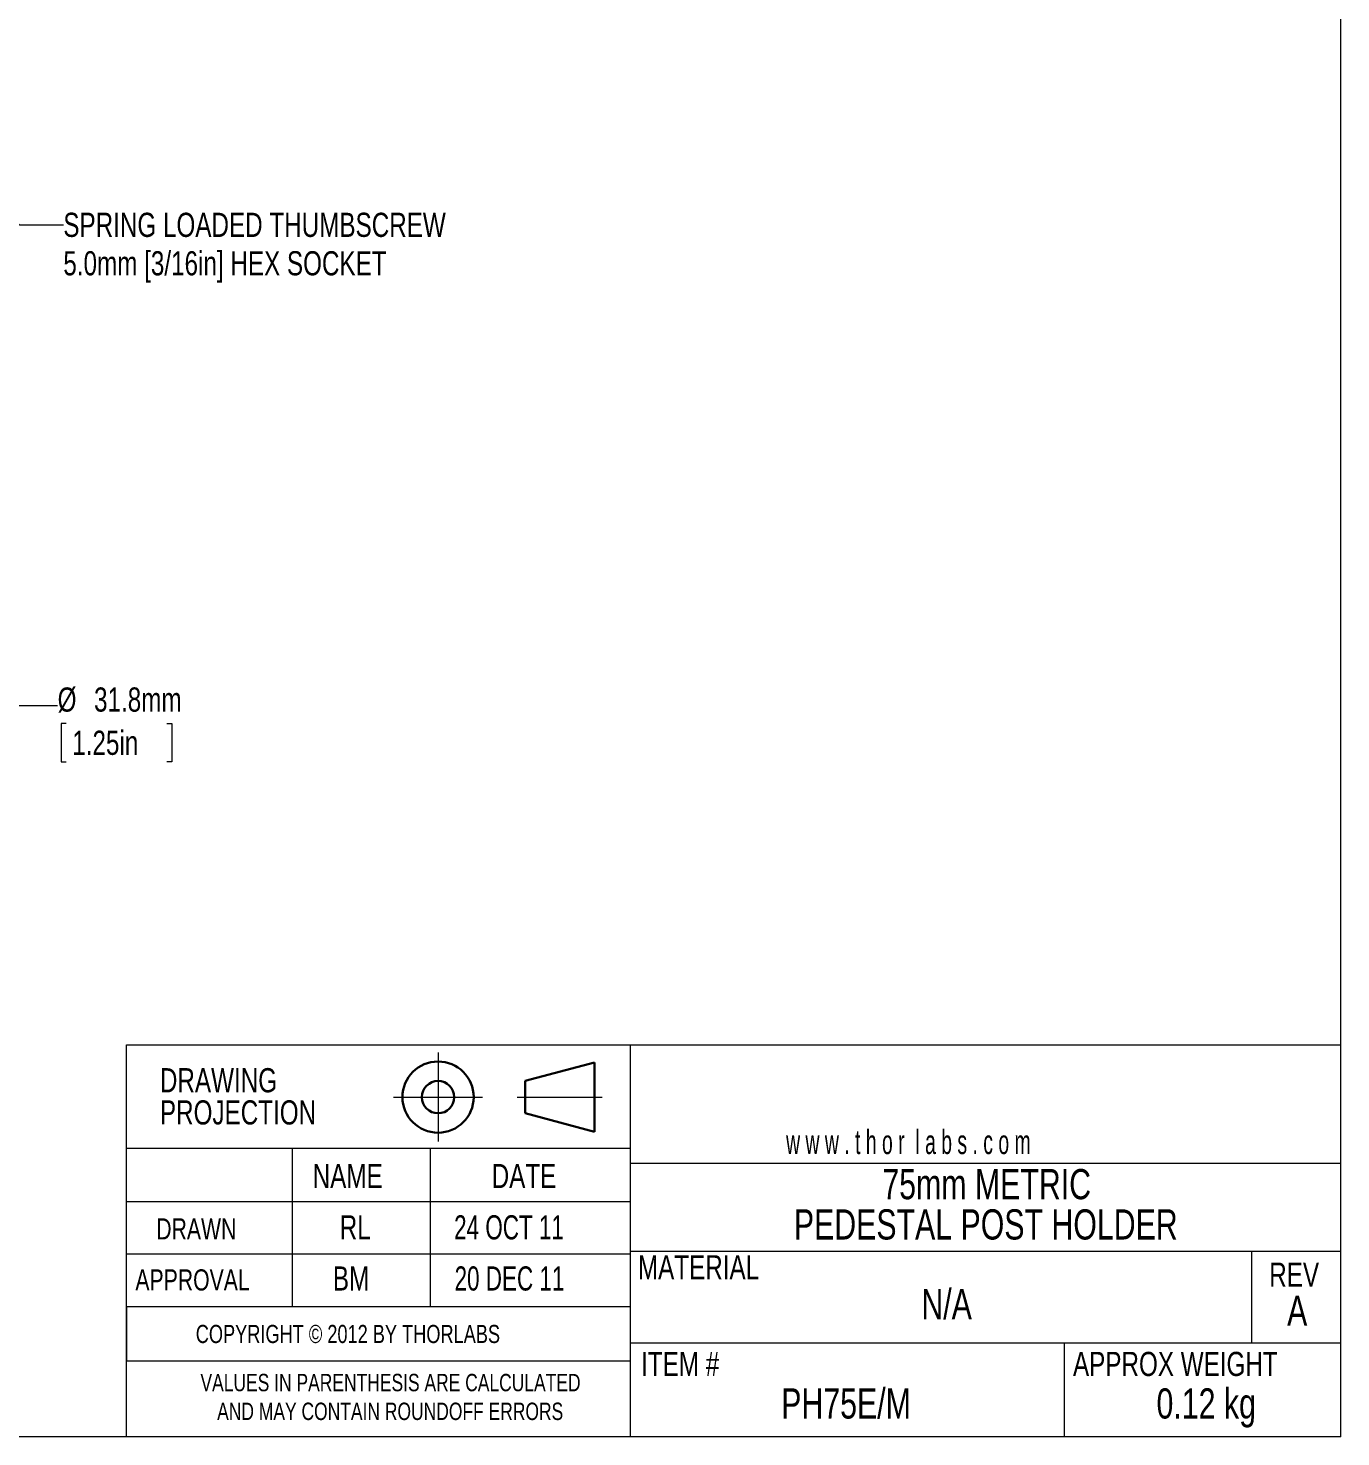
# Model space of a CAD drawing. Header units: millimetres. Extents: x 2 to 278, y 1 to 215.
# Drawn here: x 163 to 278, y 0.9 to 124.3 of the extents above; entities that cross this region are included whole.
import ezdxf

# ---------------------------------------------------------------- set-up
doc = ezdxf.new("R2010")
doc.units = ezdxf.units.MM
doc.header["$PDSIZE"] = -1
doc.linetypes.add('CENTERX2', pattern=[20.32, 12.7, -2.54, 2.54, -2.54])
doc.styles.add('SLDTEXTSTYLE0', font='TXT', dxfattribs={"width": 0.75})
doc.styles.add('SLDTEXTSTYLE1', font='TXT', dxfattribs={"width": 0.694444})
doc.styles.add('SLDTEXTSTYLE2', font='TXT', dxfattribs={"width": 0.6})
doc.dimstyles.new('SLDDIMSTYLE0', dxfattribs={"dimtxt": 2.116667, "dimasz": 3.175, "dimexe": 0, "dimexo": 0.0625, "dimgap": 0.529167, "dimtad": 0, "dimtih": 1, "dimtoh": 1, "dimdec": 1, "dimrnd": 1e-09, "dimzin": 12, "dimdsep": 46, "dimtxsty": 'SLDTEXTSTYLE0', "dimsah": 1, "dimcen": 0, "dimadec": 0, "dimazin": 3, "dimtfac": 1, "dimtdec": 1, "dimtofl": 0, "dimtmove": 0, "dimatfit": 3, "dimfxl": 1, "dimfrac": 2, "dimtolj": 1, "dimtzin": 12, "dimarcsym": 0})
doc.dimstyles.new('SLDDIMSTYLE6', dxfattribs={"dimtxt": 2.116667, "dimasz": 3.175, "dimexe": 0, "dimexo": 0.0625, "dimgap": 0.529167, "dimtad": 0, "dimtih": 1, "dimtoh": 1, "dimdec": 1, "dimrnd": 1e-09, "dimzin": 12, "dimdsep": 46, "dimtxsty": 'SLDTEXTSTYLE0', "dimsah": 1, "dimcen": 0, "dimadec": 0, "dimazin": 3, "dimtfac": 1, "dimtdec": 1, "dimtofl": 0, "dimtmove": 0, "dimatfit": 3, "dimfxl": 1, "dimfrac": 2, "dimtolj": 1, "dimtzin": 12, "dimarcsym": 0})

# ---------------------------------------------------------------- blocks, each defined once
blk = doc.blocks.new('Third Angle Projection Block')
at = {"color": 7, "linetype": 'CENTERX2', "lineweight": 0}
for p, q in [((101.48, 23.81), (101.48, 14.07)), ((96.6, 18.94), (106.35, 18.94)), ((110.14, 18.94), (119.45, 18.94))]:
    blk.add_line(p, q, dxfattribs=at)
at = {"color": 7, "linetype": 'Continuous', "lineweight": 30}
for p, q in [((118.62, 22.75), (111, 20.71)), ((118.62, 15.13), (118.62, 22.75)), ((111, 20.71), (111, 17.17)), ((111, 17.17), (118.62, 15.13))]:
    blk.add_line(p, q, dxfattribs=at)
for radius in [3.9, 1.77]:
    blk.add_circle((101.48, 18.94), radius, dxfattribs=at)
at = {"color": 7, "linetype": 'Continuous', "lineweight": 0}
blk.add_point((101.48, 18.94), dxfattribs=at)
blk = doc.blocks.new('SW_NOTE_0')
at = {"color": 0, "linetype": 'Continuous', "lineweight": 0, "char_height": 1.524, "attachment_point": 2, "style": 'SLDTEXTSTYLE0'}
for s, insert in [('VALUES IN PARENTHESIS ARE CALCULATED', (19.91, 1.96)), ('AND MAY CONTAIN ROUNDOFF ERRORS', (19.88, -0.56))]:
    blk.add_mtext(s, dxfattribs=dict(at, insert=insert))
blk = doc.blocks.new('SW_NOTE_1')
at = {"color": 0, "linetype": 'Continuous', "lineweight": 0, "char_height": 2.117, "attachment_point": 1, "style": 'SLDTEXTSTYLE0'}
for s, insert in [('DRAWING', (0, 2.73)), ('PROJECTION', (0, -0.09))]:
    blk.add_mtext(s, dxfattribs=dict(at, insert=insert))
blk = doc.blocks.new('SW_NOTE_3')
at = {"color": 0, "linetype": 'Continuous', "lineweight": 0, "char_height": 2.6458, "attachment_point": 2, "style": 'SLDTEXTSTYLE0'}
for s, insert in [('75mm METRIC', (11.74, 3.41)), ('PEDESTAL POST HOLDER', (11.66, -0.12))]:
    blk.add_mtext(s, dxfattribs=dict(at, insert=insert))
blk = doc.blocks.new('*D7')
at = {"color": 7, "linetype": 'Continuous', "lineweight": 0}
for p, q in [((147.67, 115.56), (162.28, 107.12)), ((162.28, 107.12), (166.09, 107.12))]:
    blk.add_line(p, q, dxfattribs=at)
blk.add_solid([(147.67, 115.56), (150.16, 113.53), (150.67, 114.41)], dxfattribs=at)
at = {"color": 7, "linetype": 'Continuous', "lineweight": 0, "char_height": 2.1167, "attachment_point": 1, "style": 'SLDTEXTSTYLE0'}
for s, insert in [('SPRING LOADED THUMBSCREW', (166.09, 108.17, -10.89)), ('5.0mm [3/16in] HEX SOCKET', (166.09, 104.8, -10.89))]:
    blk.add_mtext(s, dxfattribs=dict(at, insert=insert))
blk = doc.blocks.new('*D18')
at = {"color": 7, "linetype": 'Continuous', "lineweight": 0}
for p, q in [((152.39, 55.2), (161.78, 64.98)), ((161.78, 64.98), (165.59, 64.98)), ((166.34, 63.41), (165.91, 63.41)), ((165.91, 63.41), (165.91, 60.05)), ((175.17, 63.41), (175.6, 63.41)), ((175.6, 63.41), (175.6, 60.05)), ((165.91, 60.05), (166.34, 60.05)), ((175.6, 60.05), (175.17, 60.05))]:
    blk.add_line(p, q, dxfattribs=at)
blk.add_solid([(152.39, 55.2), (154.95, 57.14), (154.22, 57.84)], dxfattribs=at)
at = {"color": 7, "linetype": 'Continuous', "lineweight": 0, "char_height": 2.117, "attachment_point": 1, "style": 'SLDTEXTSTYLE0'}
for s, insert in [('%%c', (165.59, 66.57, -6.4)), ('31.8mm', (168.78, 66.57, -6.4)), ('1.25in', (166.87, 62.78, -6.4))]:
    blk.add_mtext(s, dxfattribs=dict(at, insert=insert))

msp = doc.modelspace()

# ---------------------------------------------------------------- linework, layer by layer
at = {"color": 7, "linetype": 'Continuous', "lineweight": 0}
for p, q in [((277.99, 0.9), (277.99, 214.65)), ((277.99, 35.24), (277.99, 50.03)), ((171.63, 7.56), (171.63, 35.24)), ((171.63, 35.24), (215.74, 35.24)), ((215.74, 35.24), (215.74, 0.9)), ((215.74, 35.24), (277.99, 35.24)), ((171.63, 12.3), (171.63, 26.17)), ((171.63, 0.9), (171.63, 26.17)), ((215.74, 26.17), (171.63, 26.17)), ((186.13, 26.17), (186.13, 12.3)), ((198.21, 26.17), (198.21, 12.3)), ((215.74, 24.89), (277.99, 24.89)), ((215.74, 21.49), (171.63, 21.49)), ((215.74, 16.92), (171.63, 16.92)), ((215.74, 17.16), (277.99, 17.16)), ((270.17, 17.16), (270.17, 9.14)), ((215.74, 12.3), (171.63, 12.3)), ((171.63, 12.3), (171.63, 7.56)), ((215.74, 9.14), (277.99, 9.14)), ((253.75, 9.14), (253.75, 0.9)), ((171.63, 7.56), (215.74, 7.56)), ((277.99, 0.9), (1.58, 0.9))]:
    msp.add_line(p, q, dxfattribs=at)

# ---------------------------------------------------------------- block references
at = {"color": 7, "linetype": 'Continuous', "xscale": 0.8, "yscale": 0.8, "zscale": 0.8}
msp.add_blockref('Third Angle Projection Block', (117.73, 15.52), dxfattribs=at)
at = {"color": 7, "linetype": 'Continuous', "lineweight": 0}
for name, p in [('SW_NOTE_1', (174.55, 30.48)), ('SW_NOTE_3', (235.23, 20.96)), ('SW_NOTE_0', (174.84, 4.46))]:
    msp.add_blockref(name, p, dxfattribs=at)

# ---------------------------------------------------------------- texts
for s, insert, char_height, attachment_point, style in [('w w w . t h o r  l a b s . c o m', (229.4, 27.8), 2.1167, 1, 'SLDTEXTSTYLE2'), ('NAME', (187.93, 24.82), 2.117, 1, 'SLDTEXTSTYLE0'), ('DATE', (203.61, 24.82), 2.117, 1, 'SLDTEXTSTYLE0'), ('DRAWN', (174.23, 20.05), 1.852, 1, 'SLDTEXTSTYLE0'), ('RL', (190.3, 20.32), 2.117, 1, 'SLDTEXTSTYLE0'), ('24 OCT 11', (200.32, 20.32), 2.117, 1, 'SLDTEXTSTYLE1'), ('MATERIAL', (216.42, 16.82), 2.117, 1, 'SLDTEXTSTYLE0'), ('REV', (271.72, 16.17), 2.117, 1, 'SLDTEXTSTYLE0'), ('APPROVAL', (172.4, 15.58), 1.852, 1, 'SLDTEXTSTYLE0'), ('BM', (189.7, 15.84), 2.117, 1, 'SLDTEXTSTYLE0'), ('20 DEC 11', (200.36, 15.84), 2.117, 1, 'SLDTEXTSTYLE1'), ('N/A', (243.46, 13.85), 2.646, 2, 'SLDTEXTSTYLE0'), ('A', (274.17, 13.28), 2.65, 2, 'SLDTEXTSTYLE0'), ('COPYRIGHT © 2012 BY THORLABS', (177.69, 10.71), 1.5875, 1, 'SLDTEXTSTYLE0'), ('ITEM #', (216.7, 8.35), 2.117, 1, 'SLDTEXTSTYLE0'), ('APPROX WEIGHT', (254.53, 8.35), 2.1167, 1, 'SLDTEXTSTYLE0'), ('PH75E/M', (234.65, 5.15), 2.646, 2, 'SLDTEXTSTYLE0'), ('0.12 kg', (266.2, 5.15), 2.646, 2, 'SLDTEXTSTYLE0')]:
    msp.add_mtext(s, dxfattribs=dict(at, insert=insert, char_height=char_height, attachment_point=attachment_point, style=style))

# ---------------------------------------------------------------- dimensions: what is measured, and where the dimension line sits
dim = msp.add_diameter_dim_2p(p1=(135.13, 122.8), p2=(147.67, 115.56), text='SPRING LOADED THUMBSCREW\\P5.0mm [3/16in] HEX SOCKET', dimstyle='SLDDIMSTYLE0', override={"dimpost": '<>'}, dxfattribs=at)
dim.commit()
dim.dimension.update_dxf_attribs({"geometry": '*D7', "text_midpoint": (187.05, 107.12), "dimtype": 163})
dim = msp.add_diameter_dim_2p(p1=(130.4053, 32.2887), p2=(152.3882, 55.1975), dimstyle='SLDDIMSTYLE6', dxfattribs=at)
dim.commit()
dim.dimension.update_dxf_attribs({"geometry": '*D18', "text_midpoint": (173.4247, 64.9817), "dimtype": 163})

doc.saveas('drawing.dxf')
